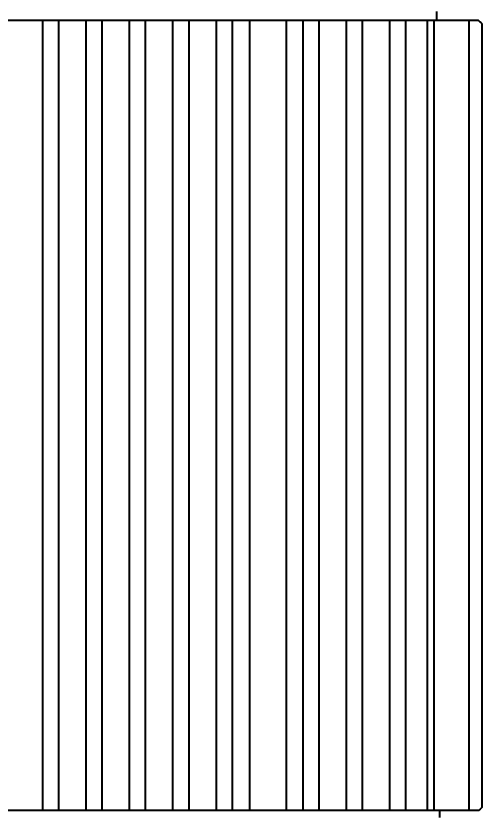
# Model space of a CAD drawing. Header units: inches. Extents: x 1 to 63.1, y 0.7 to 40.3.
# Drawn here: x 12.41 to 16.54, y 15.8 to 22.89 of the extents above; entities that cross this region are included whole.
import ezdxf

# ---------------------------------------------------------------- set-up
doc = ezdxf.new("R2010")
doc.units = ezdxf.units.IN
doc.header["$MEASUREMENT"] = 0
doc.layers.add('DIM', color=1, linetype='Continuous')
doc.layers.add('OBJECT', color=7, linetype='Continuous')
doc.styles.add('Arial', font='arial.ttf')
doc.dimstyles.new('ANSI .40', dxfattribs={"dimscale": 2.666667, "dimtxt": 0.4, "dimasz": 0.5, "dimexe": 0.4, "dimexo": 0.4, "dimgap": 0.2, "dimtad": 0, "dimtih": 1, "dimtoh": 1, "dimzin": 4, "dimdsep": 46, "dimtxsty": 'Arial', "dimcen": 0.2, "dimadec": 0, "dimazin": 0, "dimtfac": 0.75, "dimtofl": 0, "dimtmove": 0, "dimatfit": 3, "dimfxl": 1, "dimfrac": 1, "dimtolj": 1, "dimtzin": 0, "dimarcsym": 0})

# ---------------------------------------------------------------- blocks, each defined once
blk = doc.blocks.new('*D4')
at = {"layer": 'Defpoints', "color": 0, "transparency": 16777216}
for p in [(13.3715, 26.8592), (3.4215, 12.4782), (13.294, 12.4782)]:
    blk.add_point(p, dxfattribs=at)
at = {"layer": 'DIM', "color": 0, "lineweight": -2, "transparency": 16777216}
for p, q in [((12.9715, 26.8592), (3.0215, 26.8592)), ((3.4215, 26.3592), (3.4215, 20.4592)), ((3.4215, 12.9782), (3.4215, 18.8782)), ((12.894, 12.4782), (3.0215, 12.4782))]:
    blk.add_line(p, q, dxfattribs=at)
at = {"layer": 'DIM', "color": 0, "transparency": 16777216}
for points in [[(3.3381, 26.3592), (3.5048, 26.3592), (3.4215, 26.8592)], [(3.3381, 12.9782), (3.5048, 12.9782), (3.4215, 12.4782)]]:
    blk.add_solid(points, dxfattribs=at)
at = {"layer": 'DIM', "color": 0, "transparency": 16777216, "insert": (3.4215, 19.6687), "char_height": 0.4, "attachment_point": 5, "style": 'Arial'}
blk.add_mtext('\\A1;12.72-14.38\\P[323mm] - [365mm]', dxfattribs=at)

msp = doc.modelspace()

# ---------------------------------------------------------------- linework, layer by layer
at = {"layer": 'OBJECT'}
for p, q in [((16.1415, 22.8478), (16.1415, 22.9278)), ((16.514, 22.8478), (10.074, 22.8478)), ((12.6469, 15.8328), (12.6469, 22.8478)), ((12.7861, 22.8478), (12.7861, 15.8328)), ((13.0319, 15.8328), (13.0319, 22.8478)), ((13.1711, 22.8478), (13.1711, 15.8328)), ((13.4169, 15.8328), (13.4169, 22.8478)), ((13.5561, 22.8478), (13.5561, 15.8328)), ((13.8019, 15.8328), (13.8019, 22.8478)), ((13.9411, 22.8478), (13.9411, 15.8328)), ((14.1869, 15.8328), (14.1869, 22.8478)), ((14.3261, 22.8478), (14.3261, 15.8328)), ((14.4806, 22.8478), (14.4806, 15.8328)), ((14.8065, 22.8463), (14.8065, 15.8328)), ((14.9569, 15.8328), (14.9569, 22.8478)), ((15.0961, 22.8478), (15.0961, 15.8328)), ((15.3419, 15.8328), (15.3419, 22.8478)), ((15.4811, 22.8478), (15.4811, 15.8328)), ((15.7269, 15.8328), (15.7269, 22.8478)), ((15.8661, 22.8478), (15.8661, 15.8328)), ((16.059, 15.8328), (16.059, 22.8478)), ((16.1184, 15.8328), (16.1184, 22.8478)), ((16.4301, 15.8328), (16.4301, 22.8478)), ((16.5248, 22.837), (16.514, 22.8478)), ((16.169, 15.7728), (16.169, 15.8328))]:
    msp.add_line(p, q, dxfattribs=at)
at = {"layer": 'OBJECT', "flags": 128}
for points in [[(16.544, 15.8628), (16.544, 22.8178), (16.5436, 22.8182), (16.5425, 22.8193), (16.5408, 22.821), (16.5384, 22.8234), (16.5355, 22.8263), (16.5322, 22.8296), (16.5286, 22.8332), (16.5248, 22.837)], [(16.544, 15.8628), (16.5425, 15.8614), (16.5408, 15.8596), (16.5384, 15.8572), (16.5355, 15.8543), (16.5322, 15.851), (16.5286, 15.8474), (16.514, 15.8328), (10.074, 15.8328)]]:
    msp.add_lwpolyline(points, dxfattribs=at)

# ---------------------------------------------------------------- dimensions: what is measured, and where the dimension line sits
at = {"layer": 'DIM'}
dim = msp.add_linear_dim(base=(3.4215, 12.4782), p1=(13.3715, 26.8592), p2=(13.294, 12.4782), angle=90, text='12.72-<>\\P[323mm] - [365mm]', dimstyle='ANSI .40', dxfattribs=at)
dim.commit()
dim.dimension.update_dxf_attribs({"geometry": '*D4', "text_midpoint": (3.4215, 19.6687)})

doc.saveas('drawing.dxf')
